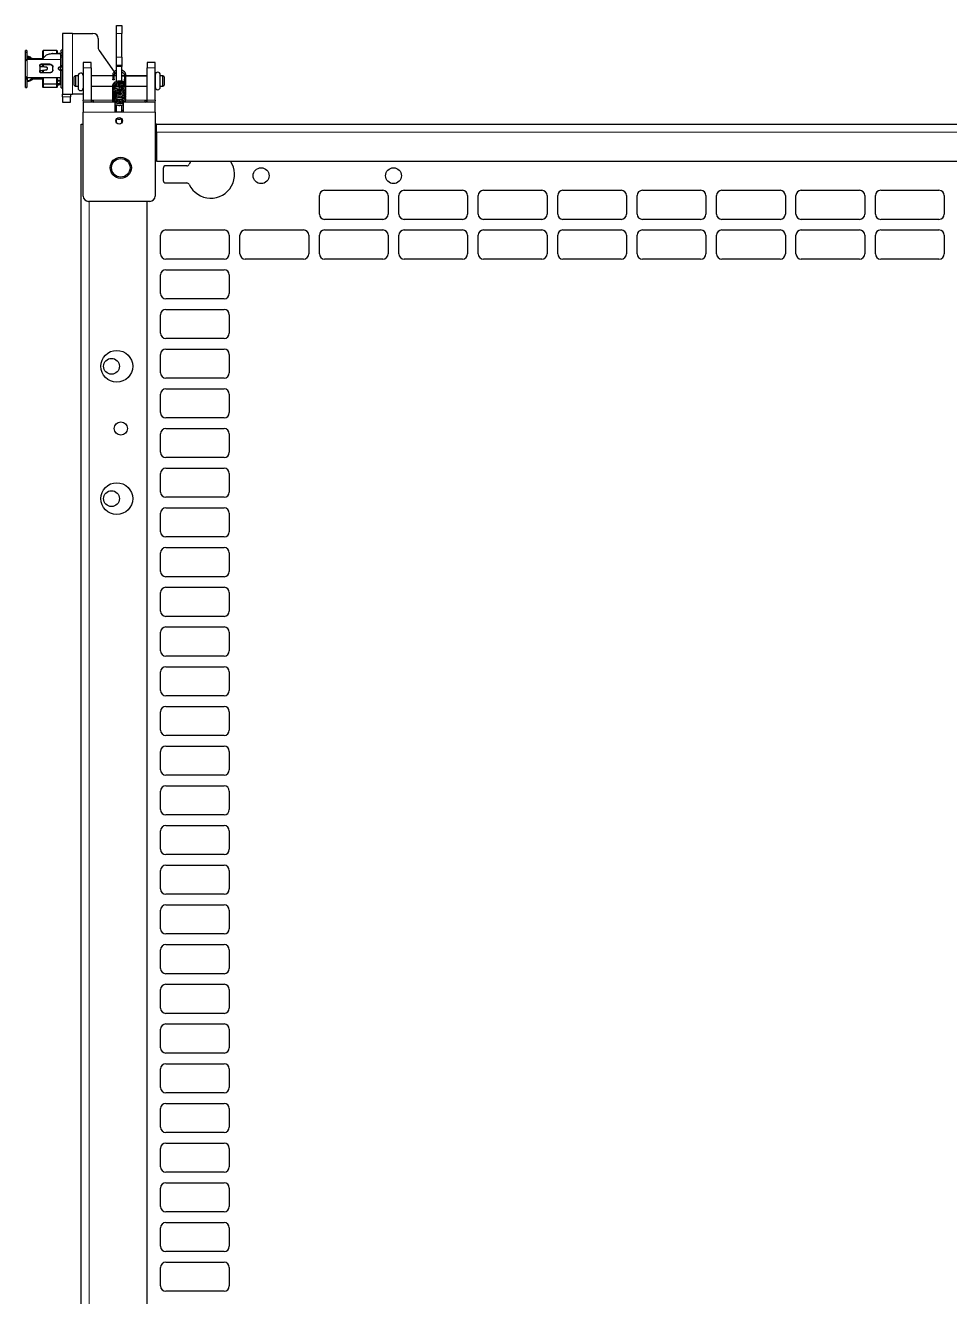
# Model space of a CAD drawing. Header units: millimetres. Extents: x -815 to 1037, y -273 to 1990.
# Drawn here: x 265.3 to 614.3, y 1403.8 to 1884.1 of the extents above; entities that cross this region are included whole.
import ezdxf

# ---------------------------------------------------------------- set-up
doc = ezdxf.new("R2010")
doc.units = ezdxf.units.MM

msp = doc.modelspace()

# ---------------------------------------------------------------- linework, layer by layer
at = {"color": 7, "linetype": 'Continuous', "lineweight": 25}
for p, q in [((299.73, 1884.13), (301.73, 1884.13)), ((299.73, 1881.13), (299.73, 1884.13)), ((301.73, 1884.13), (301.73, 1881.13)), ((283.13, 1881.13), (279.33, 1881.13)), ((279.33, 1881.13), (279.33, 1858.13)), ((283.13, 1881.13), (290.83, 1881.13)), ((292.83, 1879.13), (292.83, 1875.76)), ((299.73, 1872.13), (299.73, 1881.13)), ((301.73, 1872.13), (301.73, 1881.13)), ((265.83, 1874.63), (265.33, 1874.63)), ((265.33, 1873.87), (265.33, 1874.63)), ((265.83, 1873.87), (265.33, 1873.87)), ((265.33, 1870.79), (265.33, 1873.87)), ((265.83, 1874.63), (265.83, 1873.87)), ((265.83, 1873.87), (265.83, 1871.21)), ((272.04, 1874.63), (271.93, 1874.43)), ((271.93, 1874.42), (272.04, 1874.63)), ((271.93, 1871.58), (271.93, 1874.42)), ((272.04, 1874.63), (272.04, 1871.71)), ((277.13, 1874.63), (272.04, 1874.63)), ((275.73, 1873.57), (277.88, 1873.57)), ((277.33, 1874.51), (277.13, 1874.63)), ((277.13, 1873.57), (277.13, 1874.63)), ((277.13, 1874.63), (277.33, 1874.51)), ((277.33, 1874.51), (277.33, 1873.57)), ((279.33, 1874.73), (278.83, 1874.73)), ((278.83, 1873.95), (278.83, 1874.73)), ((278.83, 1872.9), (278.83, 1873.95)), ((278.83, 1873.95), (279.33, 1873.95)), ((293.19, 1874.61), (298.83, 1866.55)), ((265.34, 1870.79), (265.33, 1870.79)), ((265.33, 1870.71), (265.33, 1870.79)), ((265.33, 1864.85), (265.33, 1870.71)), ((266.53, 1872.36), (266.03, 1872.36)), ((266.53, 1872.09), (266.03, 1872.09)), ((266.03, 1872.09), (266.03, 1871.63)), ((266.03, 1871.63), (266.53, 1871.63)), ((271.63, 1871.23), (266.03, 1871.23)), ((266.53, 1871.63), (266.53, 1872.09)), ((268.03, 1871.23), (268.03, 1871.48)), ((271.85, 1871.48), (268.03, 1871.48)), ((270.73, 1868.67), (270.73, 1869.05)), ((270.73, 1868.67), (270.73, 1867.08)), ((274.53, 1869.52), (271.23, 1869.52)), ((271.23, 1869.32), (274.53, 1869.32)), ((272.78, 1872.57), (271.63, 1871.23)), ((271.93, 1868.55), (271.93, 1869.32)), ((272.04, 1869.32), (272.04, 1868.58)), ((278.38, 1868.51), (278.63, 1868.51)), ((278.38, 1868.42), (278.63, 1868.42)), ((278.53, 1868.42), (278.53, 1867.28)), ((278.63, 1873.07), (278.63, 1871.23)), ((278.83, 1871.47), (278.67, 1871.43)), ((278.83, 1872.9), (279.33, 1872.9)), ((278.83, 1868.92), (278.83, 1872.9)), ((279.33, 1868.92), (278.83, 1868.92)), ((278.83, 1868.54), (278.83, 1868.92)), ((290.13, 1870.13), (287.13, 1870.13)), ((287.13, 1870.13), (287.13, 1868.13)), ((290.13, 1868.13), (290.13, 1870.13)), ((299.73, 1869.13), (299.73, 1872.13)), ((299.73, 1869.13), (301.73, 1869.13)), ((299.73, 1868.63), (299.73, 1869.13)), ((299.73, 1862.94), (299.73, 1868.63)), ((301.73, 1872.13), (301.73, 1869.13)), ((301.73, 1869.13), (301.73, 1868.63)), ((301.73, 1863.03), (301.73, 1868.63)), ((311.33, 1870.13), (311.33, 1868.13)), ((314.33, 1870.13), (311.33, 1870.13)), ((314.33, 1868.13), (314.33, 1870.13)), ((265.33, 1863.78), (265.33, 1864.85)), ((265.83, 1863.78), (265.33, 1863.78)), ((265.33, 1860.71), (265.33, 1863.78)), ((265.83, 1864.4), (265.83, 1863.78)), ((265.83, 1863.78), (265.83, 1860.71)), ((268.03, 1864.38), (266.03, 1864.38)), ((268.03, 1863.77), (267.35, 1863.77)), ((271.63, 1864.02), (267.63, 1864.02)), ((278.63, 1864.38), (268.03, 1864.38)), ((271.85, 1863.77), (268.03, 1863.77)), ((270.73, 1866.69), (270.73, 1867.08)), ((271.23, 1866.35), (274.53, 1866.35)), ((274.53, 1866.21), (271.23, 1866.21)), ((271.63, 1864.38), (271.63, 1864.02)), ((271.93, 1863.67), (271.63, 1864.02)), ((271.64, 1864.38), (271.93, 1864.05)), ((271.93, 1866.35), (271.93, 1867.19)), ((271.93, 1862.03), (271.93, 1864.38)), ((272.04, 1867.2), (272.04, 1866.35)), ((272.04, 1864.38), (272.04, 1861.95)), ((273.01, 1867.34), (273.07, 1867.34)), ((273.66, 1867.88), (273.66, 1867.84)), ((275.73, 1867.4), (275.73, 1868.36)), ((277.13, 1861.95), (277.13, 1864.38)), ((277.33, 1864.38), (277.33, 1862)), ((277.83, 1867.79), (277.83, 1867.96)), ((278.38, 1867.28), (278.63, 1867.28)), ((278.38, 1867.24), (278.63, 1867.24)), ((278.53, 1864.39), (278.53, 1863.48)), ((278.83, 1863.79), (278.53, 1863.85)), ((278.83, 1863.53), (278.53, 1863.62)), ((278.63, 1863.83), (278.63, 1864.38)), ((278.83, 1867.23), (278.83, 1867.07)), ((278.83, 1860.53), (278.83, 1867.07)), ((279.33, 1867.07), (278.83, 1867.07)), ((284.18, 1865.03), (283.68, 1864.74)), ((283.68, 1861.51), (283.68, 1864.74)), ((285.23, 1865.03), (284.18, 1865.03)), ((284.18, 1865.03), (284.18, 1861.23)), ((285.23, 1865.15), (285.23, 1860.45)), ((287.13, 1868.13), (287.13, 1855.93)), ((290.13, 1868.13), (290.13, 1855.93)), ((298.3, 1865.03), (290.13, 1865.03)), ((298.3, 1865.36), (298.28, 1863.76)), ((298.88, 1863.75), (298.9, 1865.36)), ((299.73, 1865.03), (298.9, 1865.03)), ((301.73, 1865.13), (302.7, 1865.13)), ((302.69, 1865.03), (301.73, 1865.03)), ((302.7, 1865.23), (302.66, 1862.58)), ((303.25, 1861.97), (303.3, 1865.22)), ((311.33, 1865.03), (303.29, 1865.03)), ((303.3, 1865.13), (311.33, 1865.13)), ((311.33, 1855.93), (311.33, 1868.13)), ((314.33, 1855.93), (314.33, 1868.13)), ((314.33, 1865.5), (314.33, 1860.8)), ((314.33, 1865.03), (314.33, 1865.03)), ((316.23, 1860.8), (316.23, 1865.5)), ((317.18, 1865.03), (316.23, 1865.03)), ((317.68, 1864.74), (317.18, 1865.03)), ((317.18, 1861.23), (317.18, 1865.03)), ((317.68, 1864.74), (317.68, 1861.51)), ((265.83, 1860.71), (265.33, 1860.71)), ((265.33, 1860.63), (265.33, 1860.71)), ((265.33, 1860.63), (265.83, 1860.63)), ((265.83, 1860.71), (265.83, 1860.63)), ((266.53, 1863.16), (266.03, 1863.16)), ((266.53, 1862.89), (266.03, 1862.89)), ((272.04, 1861.95), (271.93, 1862.03)), ((271.93, 1860.83), (271.93, 1862.03)), ((271.93, 1860.83), (272.04, 1860.63)), ((272.04, 1860.63), (271.93, 1860.83)), ((271.93, 1860.83), (271.93, 1860.83)), ((277.13, 1861.95), (272.04, 1861.95)), ((272.04, 1861.95), (272.04, 1860.63)), ((277.13, 1860.63), (272.04, 1860.63)), ((277.33, 1862), (277.13, 1861.95)), ((277.13, 1860.63), (277.13, 1861.95)), ((277.13, 1860.63), (277.33, 1860.74)), ((277.33, 1860.74), (277.13, 1860.63)), ((277.33, 1863.48), (278.53, 1863.48)), ((277.88, 1862.05), (277.33, 1862.05)), ((277.33, 1862), (277.33, 1860.74)), ((277.33, 1861.68), (277.88, 1861.68)), ((278.63, 1862.55), (278.63, 1863)), ((278.63, 1862.55), (278.63, 1862.18)), ((278.83, 1860.53), (279.33, 1860.53)), ((283.68, 1861.51), (284.18, 1861.23)), ((284.18, 1861.23), (285.23, 1861.23)), ((290.13, 1861.23), (298.28, 1861.23)), ((299.01, 1858.91), (298.9, 1859.04)), ((302.76, 1859.78), (303, 1859.55)), ((303.19, 1861.23), (311.33, 1861.23)), ((303.27, 1861.54), (303.21, 1861.95)), ((303.26, 1861.48), (303.27, 1861.54)), ((314.33, 1861.23), (314.33, 1861.23)), ((316.23, 1861.23), (317.18, 1861.23)), ((317.18, 1861.23), (317.68, 1861.51)), ((279.33, 1858.13), (283.13, 1858.13)), ((279.33, 1857.13), (279.33, 1858.13)), ((279.33, 1857.13), (279.33, 1855.13)), ((279.33, 1855.13), (282.33, 1855.13)), ((282.33, 1858.13), (282.33, 1857.13)), ((282.33, 1855.13), (282.33, 1857.13)), ((287.13, 1858.13), (283.13, 1858.13)), ((287.13, 1855.13), (287.13, 1851.33)), ((299.23, 1855.13), (287.13, 1855.13)), ((290.13, 1855.93), (290.93, 1855.93)), ((290.93, 1855.93), (290.93, 1855.13)), ((298.18, 1855.17), (298.17, 1855.13)), ((298.28, 1855.63), (298.18, 1855.23)), ((298.18, 1855.23), (298.18, 1855.17)), ((298.78, 1855.19), (298.83, 1855.38)), ((298.78, 1855.13), (298.78, 1855.19)), ((298.97, 1855.2), (298.81, 1855.49)), ((299.23, 1851.33), (299.23, 1855.13)), ((299.4, 1858.54), (299.29, 1858.62)), ((299.73, 1851.33), (299.73, 1854.08)), ((301.73, 1851.33), (301.73, 1854.02)), ((314.33, 1855.13), (302.23, 1855.13)), ((302.23, 1855.13), (302.23, 1851.33)), ((310.53, 1855.13), (310.53, 1855.93)), ((310.53, 1855.93), (311.33, 1855.93)), ((314.33, 1851.33), (314.33, 1855.13)), ((287.13, 1819.63), (287.13, 1851.33)), ((299.23, 1852.13), (299.73, 1852.13)), ((302.23, 1851.33), (299.23, 1851.33)), ((301.73, 1852.13), (302.23, 1852.13)), ((314.33, 1851.33), (314.33, 1819.63)), ((286.33, 1846.83), (287.13, 1846.83)), ((286.33, -36.17), (286.33, 1846.83)), ((299.73, 1847.33), (299.73, 1848.83)), ((301.73, 1847.33), (301.73, 1848.83)), ((314.83, 1846.83), (314.33, 1846.83)), ((314.83, 1846.84), (943.83, 1846.84)), ((314.83, 1843.74), (314.83, 1846.84)), ((314.83, 1843.74), (314.83, 1832.84)), ((314.83, 1832.84), (943.83, 1832.84)), ((317.33, 1830.09), (317.33, 1825.59)), ((326.28, 1831.09), (318.33, 1831.09)), ((327.84, 1832.84), (327.18, 1831.66)), ((318.33, 1824.59), (326.28, 1824.59)), ((378.33, 1821.83), (400.33, 1821.83)), ((408.33, 1821.83), (430.33, 1821.83)), ((438.33, 1821.83), (460.33, 1821.83)), ((468.33, 1821.83), (490.33, 1821.83)), ((498.33, 1821.83), (520.33, 1821.83)), ((528.33, 1821.83), (550.33, 1821.83)), ((558.33, 1821.83), (580.33, 1821.83)), ((588.33, 1821.83), (610.33, 1821.83)), ((312.33, 1817.63), (289.13, 1817.63)), ((311.33, -36.17), (311.33, 1817.63)), ((376.33, 1812.83), (376.33, 1819.83)), ((402.33, 1819.83), (402.33, 1812.83)), ((406.33, 1812.83), (406.33, 1819.83)), ((432.33, 1819.83), (432.33, 1812.83)), ((436.33, 1812.83), (436.33, 1819.83)), ((462.33, 1819.83), (462.33, 1812.83)), ((466.33, 1812.83), (466.33, 1819.83)), ((492.33, 1819.83), (492.33, 1812.83)), ((496.33, 1812.83), (496.33, 1819.83)), ((522.33, 1819.83), (522.33, 1812.83)), ((526.33, 1812.83), (526.33, 1819.83)), ((552.33, 1819.83), (552.33, 1812.83)), ((556.33, 1812.83), (556.33, 1819.83)), ((582.33, 1819.83), (582.33, 1812.83)), ((586.33, 1812.83), (586.33, 1819.83)), ((612.33, 1819.83), (612.33, 1812.83)), ((400.33, 1810.83), (378.33, 1810.83)), ((430.33, 1810.83), (408.33, 1810.83)), ((460.33, 1810.83), (438.33, 1810.83)), ((490.33, 1810.83), (468.33, 1810.83)), ((520.33, 1810.83), (498.33, 1810.83)), ((550.33, 1810.83), (528.33, 1810.83)), ((580.33, 1810.83), (558.33, 1810.83)), ((610.33, 1810.83), (588.33, 1810.83)), ((318.33, 1806.83), (340.33, 1806.83)), ((348.33, 1806.83), (370.33, 1806.83)), ((378.33, 1806.83), (400.33, 1806.83)), ((408.33, 1806.83), (430.33, 1806.83)), ((438.33, 1806.83), (460.33, 1806.83)), ((468.33, 1806.83), (490.33, 1806.83)), ((498.33, 1806.83), (520.33, 1806.83)), ((528.33, 1806.83), (550.33, 1806.83)), ((558.33, 1806.83), (580.33, 1806.83)), ((588.33, 1806.83), (610.33, 1806.83)), ((316.33, 1797.83), (316.33, 1804.83)), ((342.33, 1804.83), (342.33, 1797.83)), ((346.33, 1797.83), (346.33, 1804.83)), ((372.33, 1804.83), (372.33, 1797.83)), ((376.33, 1797.83), (376.33, 1804.83)), ((402.33, 1804.83), (402.33, 1797.83)), ((406.33, 1797.83), (406.33, 1804.83)), ((432.33, 1804.83), (432.33, 1797.83)), ((436.33, 1797.83), (436.33, 1804.83)), ((462.33, 1804.83), (462.33, 1797.83)), ((466.33, 1797.83), (466.33, 1804.83)), ((492.33, 1804.83), (492.33, 1797.83)), ((496.33, 1797.83), (496.33, 1804.83)), ((522.33, 1804.83), (522.33, 1797.83)), ((526.33, 1797.83), (526.33, 1804.83)), ((552.33, 1804.83), (552.33, 1797.83)), ((556.33, 1797.83), (556.33, 1804.83)), ((582.33, 1804.83), (582.33, 1797.83)), ((586.33, 1797.83), (586.33, 1804.83)), ((612.33, 1804.83), (612.33, 1797.83)), ((340.33, 1795.83), (318.33, 1795.83)), ((318.33, 1791.83), (340.33, 1791.83)), ((370.33, 1795.83), (348.33, 1795.83)), ((400.33, 1795.83), (378.33, 1795.83)), ((430.33, 1795.83), (408.33, 1795.83)), ((460.33, 1795.83), (438.33, 1795.83)), ((490.33, 1795.83), (468.33, 1795.83)), ((520.33, 1795.83), (498.33, 1795.83)), ((550.33, 1795.83), (528.33, 1795.83)), ((580.33, 1795.83), (558.33, 1795.83)), ((610.33, 1795.83), (588.33, 1795.83)), ((316.33, 1782.83), (316.33, 1789.83)), ((342.33, 1789.83), (342.33, 1782.83)), ((340.33, 1780.83), (318.33, 1780.83)), ((316.33, 1767.83), (316.33, 1774.83)), ((318.33, 1776.83), (340.33, 1776.83)), ((342.33, 1774.83), (342.33, 1767.83)), ((340.33, 1765.83), (318.33, 1765.83)), ((316.33, 1752.83), (316.33, 1759.83)), ((318.33, 1761.83), (340.33, 1761.83)), ((342.33, 1759.83), (342.33, 1752.83)), ((340.33, 1750.83), (318.33, 1750.83)), ((316.33, 1737.83), (316.33, 1744.83)), ((318.33, 1746.83), (340.33, 1746.83)), ((342.33, 1744.83), (342.33, 1737.83)), ((340.33, 1735.83), (318.33, 1735.83)), ((316.33, 1722.83), (316.33, 1729.83)), ((318.33, 1731.83), (340.33, 1731.83)), ((342.33, 1729.83), (342.33, 1722.83)), ((340.33, 1720.83), (318.33, 1720.83)), ((316.33, 1707.83), (316.33, 1714.83)), ((318.33, 1716.83), (340.33, 1716.83)), ((342.33, 1714.83), (342.33, 1707.83)), ((340.33, 1705.83), (318.33, 1705.83)), ((318.33, 1701.83), (340.33, 1701.83)), ((316.33, 1692.83), (316.33, 1699.83)), ((342.33, 1699.83), (342.33, 1692.83)), ((340.33, 1690.83), (318.33, 1690.83)), ((318.33, 1686.83), (340.33, 1686.83)), ((316.33, 1677.83), (316.33, 1684.83)), ((342.33, 1684.83), (342.33, 1677.83)), ((340.33, 1675.83), (318.33, 1675.83)), ((318.33, 1671.83), (340.33, 1671.83)), ((316.33, 1662.83), (316.33, 1669.83)), ((342.33, 1669.83), (342.33, 1662.83)), ((340.33, 1660.83), (318.33, 1660.83)), ((316.33, 1647.83), (316.33, 1654.83)), ((318.33, 1656.83), (340.33, 1656.83)), ((342.33, 1654.83), (342.33, 1647.83)), ((340.33, 1645.83), (318.33, 1645.83)), ((316.33, 1632.83), (316.33, 1639.83)), ((318.33, 1641.83), (340.33, 1641.83)), ((342.33, 1639.83), (342.33, 1632.83)), ((340.33, 1630.83), (318.33, 1630.83)), ((316.33, 1617.83), (316.33, 1624.83)), ((318.33, 1626.83), (340.33, 1626.83)), ((342.33, 1624.83), (342.33, 1617.83)), ((340.33, 1615.83), (318.33, 1615.83)), ((316.33, 1602.83), (316.33, 1609.83)), ((318.33, 1611.83), (340.33, 1611.83)), ((342.33, 1609.83), (342.33, 1602.83)), ((340.33, 1600.83), (318.33, 1600.83)), ((316.33, 1587.83), (316.33, 1594.83)), ((318.33, 1596.83), (340.33, 1596.83)), ((342.33, 1594.83), (342.33, 1587.83)), ((340.33, 1585.83), (318.33, 1585.83)), ((318.33, 1581.83), (340.33, 1581.83)), ((316.33, 1572.83), (316.33, 1579.83)), ((342.33, 1579.83), (342.33, 1572.83)), ((340.33, 1570.83), (318.33, 1570.83)), ((318.33, 1566.83), (340.33, 1566.83)), ((316.33, 1557.83), (316.33, 1564.83)), ((342.33, 1564.83), (342.33, 1557.83)), ((340.33, 1555.83), (318.33, 1555.83)), ((318.33, 1551.83), (340.33, 1551.83)), ((316.33, 1542.83), (316.33, 1549.83)), ((342.33, 1549.83), (342.33, 1542.83)), ((340.33, 1540.83), (318.33, 1540.83)), ((316.33, 1527.83), (316.33, 1534.83)), ((318.33, 1536.83), (340.33, 1536.83)), ((342.33, 1534.83), (342.33, 1527.83)), ((340.33, 1525.83), (318.33, 1525.83)), ((316.33, 1512.83), (316.33, 1519.83)), ((318.33, 1521.83), (340.33, 1521.83)), ((342.33, 1519.83), (342.33, 1512.83)), ((340.33, 1510.83), (318.33, 1510.83)), ((316.33, 1497.83), (316.33, 1504.83)), ((318.33, 1506.83), (340.33, 1506.83)), ((342.33, 1504.83), (342.33, 1497.83)), ((340.33, 1495.83), (318.33, 1495.83)), ((316.33, 1482.83), (316.33, 1489.83)), ((318.33, 1491.83), (340.33, 1491.83)), ((342.33, 1489.83), (342.33, 1482.83)), ((340.33, 1480.83), (318.33, 1480.83)), ((316.33, 1467.83), (316.33, 1474.83)), ((318.33, 1476.83), (340.33, 1476.83)), ((342.33, 1474.83), (342.33, 1467.83)), ((340.33, 1465.83), (318.33, 1465.83)), ((318.33, 1461.83), (340.33, 1461.83)), ((316.33, 1452.83), (316.33, 1459.83)), ((342.33, 1459.83), (342.33, 1452.83)), ((340.33, 1450.83), (318.33, 1450.83)), ((318.33, 1446.83), (340.33, 1446.83)), ((316.33, 1437.83), (316.33, 1444.83)), ((342.33, 1444.83), (342.33, 1437.83)), ((340.33, 1435.83), (318.33, 1435.83)), ((318.33, 1431.83), (340.33, 1431.83)), ((316.33, 1422.83), (316.33, 1429.83)), ((342.33, 1429.83), (342.33, 1422.83)), ((340.33, 1420.83), (318.33, 1420.83)), ((316.33, 1407.83), (316.33, 1414.83)), ((318.33, 1416.83), (340.33, 1416.83)), ((342.33, 1414.83), (342.33, 1407.83)), ((340.33, 1405.83), (318.33, 1405.83))]:
    msp.add_line(p, q, dxfattribs=at)
at = {"color": 8, "linetype": 'Continuous', "lineweight": 18}
for p, q in [((283.13, 1881.13), (283.13, 1858.13)), ((301.73, 1881.13), (299.73, 1881.13)), ((266.03, 1871.23), (266.03, 1864.38)), ((271.23, 1869.52), (271.23, 1869.32)), ((278.63, 1871.23), (271.63, 1871.23)), ((274.53, 1869.32), (274.53, 1869.52)), ((278.38, 1868.51), (278.38, 1868.42)), ((278.63, 1868.51), (278.63, 1871.23)), ((299.73, 1872.13), (301.73, 1872.13)), ((301.73, 1868.63), (299.73, 1868.63)), ((266.03, 1864.02), (266.03, 1863.77)), ((271.23, 1866.35), (271.23, 1866.21)), ((274.53, 1866.21), (274.53, 1866.35)), ((278.38, 1867.28), (278.38, 1867.24)), ((278.63, 1864.38), (278.63, 1867.24)), ((287.13, 1868.13), (290.13, 1868.13)), ((311.33, 1868.13), (314.33, 1868.13)), ((277.88, 1861.68), (277.88, 1862.05)), ((302.79, 1861.31), (302.84, 1861.29)), ((282.33, 1857.13), (279.33, 1857.13)), ((290.13, 1855.93), (287.13, 1855.93)), ((290.93, 1855.93), (298.23, 1855.93)), ((298.76, 1855.13), (298.78, 1855.19)), ((303.19, 1855.93), (310.53, 1855.93)), ((311.33, 1855.93), (314.33, 1855.93)), ((287.13, 1851.33), (299.23, 1851.33)), ((302.23, 1851.33), (314.33, 1851.33)), ((314.83, 1843.74), (943.83, 1843.74)), ((289.43, -36.17), (289.43, 1817.63))]:
    msp.add_line(p, q, dxfattribs=at)
at = {"color": 7, "linetype": 'Continuous', "lineweight": 25, "flags": 128}
for points in [[(266.03, 1871.48), (265.89, 1871.47), (265.83, 1871.46)], [(266.03, 1864.02), (265.89, 1864.03), (265.83, 1864.04)], [(266.03, 1863.77), (265.89, 1863.78), (265.83, 1863.79)], [(298.59, 1863.93), (298.7, 1863.91), (298.8, 1863.87), (298.86, 1863.81), (298.88, 1863.74), (298.85, 1863.68), (298.78, 1863.62), (298.68, 1863.58), (298.57, 1863.57), (298.45, 1863.59), (298.36, 1863.63), (298.3, 1863.69), (298.28, 1863.76), (298.31, 1863.83), (298.37, 1863.88), (298.47, 1863.92), (298.59, 1863.93)], [(303.14, 1857.25), (303.21, 1857.49), (303.15, 1857.79), (302.98, 1858.09), (302.52, 1858.51), (302.06, 1858.74), (301.43, 1858.9), (300.49, 1858.92), (299.91, 1858.79), (299.27, 1858.48), (298.98, 1858.23), (298.78, 1857.92), (298.71, 1857.59), (298.75, 1857.36), (298.75, 1857.36)], [(300.8, 1859.41), (300.8, 1859.46), (300.8, 1859.52)], [(302.84, 1861.62), (302.93, 1861.62), (303.04, 1861.65), (303.13, 1861.71), (303.2, 1861.8), (303.22, 1861.89), (303.2, 1861.98), (303.14, 1862.05), (303.04, 1862.09), (302.93, 1862.1), (302.93, 1862.1)], [(287.21, 1855.13), (287.2, 1855.18), (287.13, 1855.93)], [(303.12, 1855.68), (303.19, 1855.93), (303.12, 1856.23), (302.96, 1856.53), (302.48, 1856.95), (302.03, 1857.17), (301.39, 1857.33), (300.46, 1857.35), (299.87, 1857.22), (299.24, 1856.91), (298.95, 1856.66), (298.75, 1856.34), (298.69, 1856.02), (298.73, 1855.8), (298.73, 1855.8)], [(303.13, 1856.21), (303.2, 1856.45), (303.13, 1856.75), (302.97, 1857.05), (302.49, 1857.47), (302.04, 1857.69), (301.4, 1857.86), (300.47, 1857.88), (299.88, 1857.74), (299.25, 1857.43), (298.96, 1857.18), (298.76, 1856.87), (298.7, 1856.54), (298.74, 1856.32), (298.74, 1856.32)], [(314.33, 1855.93), (314.25, 1855.18), (314.24, 1855.13)]]:
    msp.add_lwpolyline(points, dxfattribs=at)
at = {"color": 8, "linetype": 'Continuous', "lineweight": 18, "flags": 128}
for points in [[(298.3, 1865.36), (298.3, 1865.37), (298.33, 1865.44), (298.4, 1865.49), (298.5, 1865.53), (298.61, 1865.54)], [(298.61, 1865.54), (298.73, 1865.52), (298.82, 1865.48), (298.88, 1865.42), (298.9, 1865.36)], [(303.01, 1865.4), (302.89, 1865.39), (302.79, 1865.36), (302.72, 1865.3), (302.7, 1865.23), (302.7, 1865.23)], [(303.3, 1865.22), (303.28, 1865.29), (303.22, 1865.35), (303.12, 1865.39), (303.01, 1865.4)], [(277.81, 1863.48), (277.81, 1863.43), (277.8, 1863.28), (277.79, 1863.14), (277.79, 1863.04), (277.79, 1863.04), (277.79, 1863.04)], [(302.67, 1861.58), (302.67, 1861.57), (302.67, 1861.52)], [(302.96, 1861.79), (302.84, 1861.78), (302.79, 1861.76)], [(298.18, 1855.23), (298.18, 1855.22), (298.2, 1855.13)], [(298.18, 1855.17), (298.18, 1855.16), (298.18, 1855.13)]]:
    msp.add_lwpolyline(points, dxfattribs=at)
at = {"color": 7, "linetype": 'Continuous', "lineweight": 25}
for centre, radius in [((300.73, 1848.08), 1.25), ((301.33, 1830.33), 4), ((301.33, 1830.33), 3.5), ((354.33, 1827.34), 3), ((404.33, 1827.34), 3), ((299.83, 1755.33), 6), ((297.83, 1755.33), 3), ((301.33, 1731.83), 2.5), ((299.83, 1705.33), 6), ((297.83, 1705.33), 3)]:
    msp.add_circle(centre, radius, dxfattribs=at)
for centre, radius, start, end in [((290.83, 1879.13), 2, 0, 90), ((275.73, 1872.47), 1.1, 89.9618, 100.1433), ((277.98, 1872.92), 0.665, 13.4486, 98.9562), ((294.83, 1875.76), 2, 180, 214.992), ((265.95, 1870.6), 0.63, 82.8557, 170.3631), ((278.65, 1871.41), 0.18, 262.8557, 350.3631), ((278.68, 1868.81), 0.306, 260.9096, 299.7098), ((278.8, 1869.47), 1.07, 260.9096, 299.7098), ((265.93, 1864.99), 0.62, 193.4486, 278.9562), ((278.8, 1865.02), 2.27, 76.5937, 94.3958), ((278.68, 1866.6), 0.648, 76.5937, 94.3958), ((278.66, 1864.2), 0.177, 13.4486, 98.9562), ((278.65, 1863.84), 0.18, 9.6369, 97.1443), ((286.18, 1865.15), 0.95, 3.5614, 180), ((300.87, 1867.13), 2, 214.992, 235.204), ((315.28, 1865.5), 0.95, 0, 180), ((277.98, 1862.71), 0.665, 261.0438, 346.5514), ((277.98, 1862.34), 0.665, 261.0438, 346.5514), ((286.18, 1860.45), 0.95, 180, 356.4386), ((315.28, 1860.8), 0.95, 180, 0), ((290.93, 1855.93), 0.8, 180, 270), ((310.53, 1855.93), 0.8, 270, 0), ((318.33, 1830.09), 1, 90, 180), ((326.28, 1832.09), 1, 270, 334.8493), ((335.33, 1827.84), 9, 205.1507, 33.749), ((318.33, 1825.59), 1, 180, 270), ((326.28, 1823.59), 1, 25.1507, 90), ((378.33, 1819.83), 2, 90, 180), ((400.33, 1819.83), 2, 0, 90), ((408.33, 1819.83), 2, 90, 180), ((430.33, 1819.83), 2, 0, 90), ((438.33, 1819.83), 2, 90, 180), ((460.33, 1819.83), 2, 0, 90), ((468.33, 1819.83), 2, 90, 180), ((490.33, 1819.83), 2, 0, 90), ((498.33, 1819.83), 2, 90, 180), ((520.33, 1819.83), 2, 0, 90), ((528.33, 1819.83), 2, 90, 180), ((550.33, 1819.83), 2, 0, 90), ((558.33, 1819.83), 2, 90, 180), ((580.33, 1819.83), 2, 0, 90), ((588.33, 1819.83), 2, 90, 180), ((610.33, 1819.83), 2, 0, 90), ((289.13, 1819.63), 2, 180, 270), ((312.33, 1819.63), 2, 270, 0), ((378.33, 1812.83), 2, 180, 270), ((400.33, 1812.83), 2, 270, 0), ((408.33, 1812.83), 2, 180, 270), ((430.33, 1812.83), 2, 270, 0), ((438.33, 1812.83), 2, 180, 270), ((460.33, 1812.83), 2, 270, 0), ((468.33, 1812.83), 2, 180, 270), ((490.33, 1812.83), 2, 270, 360), ((498.33, 1812.83), 2, 180, 270), ((520.33, 1812.83), 2, 270, 360), ((528.33, 1812.83), 2, 180, 270), ((550.33, 1812.83), 2, 270, 360), ((558.33, 1812.83), 2, 180, 270), ((580.33, 1812.83), 2, 270, 360), ((588.33, 1812.83), 2, 180, 270), ((610.33, 1812.83), 2, 270, 0), ((318.33, 1804.83), 2, 90, 180), ((340.33, 1804.83), 2, 0, 90), ((348.33, 1804.83), 2, 90, 180), ((370.33, 1804.83), 2, 0, 90), ((378.33, 1804.83), 2, 90, 180), ((400.33, 1804.83), 2, 0, 90), ((408.33, 1804.83), 2, 90, 180), ((430.33, 1804.83), 2, 0, 90), ((438.33, 1804.83), 2, 90, 180), ((460.33, 1804.83), 2, 0, 90), ((468.33, 1804.83), 2, 90, 180), ((490.33, 1804.83), 2, 0, 90), ((498.33, 1804.83), 2, 90, 180), ((520.33, 1804.83), 2, 0, 90), ((528.33, 1804.83), 2, 90, 180), ((550.33, 1804.83), 2, 0, 90), ((558.33, 1804.83), 2, 90, 180), ((580.33, 1804.83), 2, 0, 90), ((588.33, 1804.83), 2, 90, 180), ((610.33, 1804.83), 2, 0, 90), ((318.33, 1797.83), 2, 180, 270), ((340.33, 1797.83), 2, 270, 0), ((348.33, 1797.83), 2, 180, 270), ((370.33, 1797.83), 2, 270, 360), ((378.33, 1797.83), 2, 180, 270), ((400.33, 1797.83), 2, 270, 360), ((408.33, 1797.83), 2, 180, 270), ((430.33, 1797.83), 2, 270, 0), ((438.33, 1797.83), 2, 180, 270), ((460.33, 1797.83), 2, 270, 0), ((468.33, 1797.83), 2, 180, 270), ((490.33, 1797.83), 2, 270, 0), ((498.33, 1797.83), 2, 180, 270), ((520.33, 1797.83), 2, 270, 0), ((528.33, 1797.83), 2, 180, 270), ((550.33, 1797.83), 2, 270, 360), ((558.33, 1797.83), 2, 180, 270), ((580.33, 1797.83), 2, 270, 360), ((588.33, 1797.83), 2, 180, 270), ((610.33, 1797.83), 2, 270, 360), ((318.33, 1789.83), 2, 90, 180), ((340.33, 1789.83), 2, 0, 90), ((318.33, 1782.83), 2, 180, 270), ((340.33, 1782.83), 2, 270, 0), ((318.33, 1774.83), 2, 90, 180), ((340.33, 1774.83), 2, 0, 90), ((318.33, 1767.83), 2, 180, 270), ((340.33, 1767.83), 2, 270, 0), ((318.33, 1759.83), 2, 90, 180), ((340.33, 1759.83), 2, 0, 90), ((318.33, 1752.83), 2, 180, 270), ((340.33, 1752.83), 2, 270, 0), ((318.33, 1744.83), 2, 90, 180), ((340.33, 1744.83), 2, 0, 90), ((318.33, 1737.83), 2, 180, 270), ((340.33, 1737.83), 2, 270, 0), ((318.33, 1729.83), 2, 90, 180), ((340.33, 1729.83), 2, 0, 90), ((318.33, 1722.83), 2, 180, 270), ((340.33, 1722.83), 2, 270, 0), ((318.33, 1714.83), 2, 90, 180), ((340.33, 1714.83), 2, 0, 90), ((318.33, 1707.83), 2, 180, 270), ((340.33, 1707.83), 2, 270, 0), ((318.33, 1699.83), 2, 90, 180), ((340.33, 1699.83), 2, 0, 90), ((318.33, 1692.83), 2, 180, 270), ((340.33, 1692.83), 2, 270, 0), ((318.33, 1684.83), 2, 90, 180), ((340.33, 1684.83), 2, 0, 90), ((318.33, 1677.83), 2, 180, 270), ((340.33, 1677.83), 2, 270, 0), ((318.33, 1669.83), 2, 90, 180), ((340.33, 1669.83), 2, 0, 90), ((318.33, 1662.83), 2, 180, 270), ((340.33, 1662.83), 2, 270, 0), ((318.33, 1654.83), 2, 90, 180), ((340.33, 1654.83), 2, 0, 90), ((318.33, 1647.83), 2, 180, 270), ((340.33, 1647.83), 2, 270, 0), ((318.33, 1639.83), 2, 90, 180), ((340.33, 1639.83), 2, 0, 90), ((318.33, 1632.83), 2, 180, 270), ((340.33, 1632.83), 2, 270, 0), ((318.33, 1624.83), 2, 90, 180), ((340.33, 1624.83), 2, 0, 90), ((318.33, 1617.83), 2, 180, 270), ((340.33, 1617.83), 2, 270, 0), ((318.33, 1609.83), 2, 90, 180), ((340.33, 1609.83), 2, 0, 90), ((318.33, 1602.83), 2, 180, 270), ((340.33, 1602.83), 2, 270, 0), ((318.33, 1594.83), 2, 90, 180), ((340.33, 1594.83), 2, 0, 90), ((318.33, 1587.83), 2, 180, 270), ((340.33, 1587.83), 2, 270, 0), ((318.33, 1579.83), 2, 90, 180), ((340.33, 1579.83), 2, 0, 90), ((318.33, 1572.83), 2, 180, 270), ((340.33, 1572.83), 2, 270, 0), ((318.33, 1564.83), 2, 90, 180), ((340.33, 1564.83), 2, 0, 90), ((318.33, 1557.83), 2, 180, 270), ((340.33, 1557.83), 2, 270, 0), ((318.33, 1549.83), 2, 90, 180), ((340.33, 1549.83), 2, 0, 90), ((318.33, 1542.83), 2, 180, 270), ((340.33, 1542.83), 2, 270, 0), ((318.33, 1534.83), 2, 90, 180), ((340.33, 1534.83), 2, 0, 90), ((318.33, 1527.83), 2, 180, 270), ((340.33, 1527.83), 2, 270, 0), ((318.33, 1519.83), 2, 90, 180), ((340.33, 1519.83), 2, 0, 90), ((318.33, 1512.83), 2, 180, 270), ((340.33, 1512.83), 2, 270, 0), ((318.33, 1504.83), 2, 90, 180), ((340.33, 1504.83), 2, 0, 90), ((318.33, 1497.83), 2, 180, 270), ((340.33, 1497.83), 2, 270, 0), ((318.33, 1489.83), 2, 90, 180), ((340.33, 1489.83), 2, 0, 90), ((318.33, 1482.83), 2, 180, 270), ((340.33, 1482.83), 2, 270, 0), ((318.33, 1474.83), 2, 90, 180), ((340.33, 1474.83), 2, 0, 90), ((318.33, 1467.83), 2, 180, 270), ((340.33, 1467.83), 2, 270, 0), ((318.33, 1459.83), 2, 90, 180), ((340.33, 1459.83), 2, 0, 90), ((318.33, 1452.83), 2, 180, 270), ((340.33, 1452.83), 2, 270, 0), ((318.33, 1444.83), 2, 90, 180), ((340.33, 1444.83), 2, 0, 90), ((318.33, 1437.83), 2, 180, 270), ((340.33, 1437.83), 2, 270, 0), ((318.33, 1429.83), 2, 90, 180), ((340.33, 1429.83), 2, 0, 90), ((318.33, 1422.83), 2, 180, 270), ((340.33, 1422.83), 2, 270, 0), ((318.33, 1414.83), 2, 90, 180), ((340.33, 1414.83), 2, 0, 90), ((318.33, 1407.83), 2, 180, 270), ((340.33, 1407.83), 2, 270, 0)]:
    msp.add_arc(centre, radius, start, end, dxfattribs=at)
at = {"color": 8, "linetype": 'Continuous', "lineweight": 18}
for centre, radius, start, end in [((294.12, 1859.9), 6.7, 355.8494, 0.6968), ((303.03, 1861.57), 0.235, 292.4775, 353.5864), ((303.03, 1861.51), 0.233, 295.0586, 353.6892)]:
    msp.add_arc(centre, radius, start, end, dxfattribs=at)
at = {"color": 7, "linetype": 'Continuous', "lineweight": 25}
for points, knots in [([(272.78, 1872.57), (272.95, 1872.71), (273.3, 1873.01), (274.28, 1873.33), (275.05, 1873.47), (275.53, 1873.55)], [0, 0, 0, 0, 0.254027, 0.526591, 1, 1, 1, 1]), ([(266.03, 1871.23), (266.03, 1871.23), (266.03, 1871.41), (266.03, 1871.52), (266.03, 1871.63)], [0, 0, 0, 0, 0.000208, 1, 1, 1, 1]), ([(268.03, 1871.48), (267.75, 1871.7), (267.25, 1872.08), (266.75, 1872.28), (266.53, 1872.36)], [0, 0, 0, 0, 0.559911, 1, 1, 1, 1]), ([(267.63, 1871.23), (267.49, 1871.37), (267.12, 1871.72), (266.75, 1871.95), (266.53, 1872.09)], [0, 0, 0, 0, 0.403562, 1, 1, 1, 1]), ([(267.19, 1871.23), (267.19, 1871.23), (266.97, 1871.41), (266.75, 1871.52), (266.53, 1871.63)], [0, 0, 0, 0, 0.000208, 1, 1, 1, 1]), ([(270.73, 1869.05), (270.73, 1869.1), (270.74, 1869.21), (270.83, 1869.35), (270.96, 1869.46), (271.1, 1869.51), (271.19, 1869.52), (271.23, 1869.52)], [0, 0, 0, 0, 0.214373, 0.428779, 0.642592, 0.856666, 1, 1, 1, 1]), ([(271.23, 1869.32), (271.17, 1869.32), (271.06, 1869.31), (270.91, 1869.23), (270.8, 1869.11), (270.74, 1868.98), (270.73, 1868.89), (270.73, 1868.85)], [0, 0, 0, 0, 0.214385, 0.428772, 0.643033, 0.856802, 1, 1, 1, 1]), ([(270.73, 1868.67), (271.23, 1868.65), (271.9, 1868.61), (272.79, 1868.46), (273.1, 1868.41), (273.25, 1868.39)], [0, 0, 0, 0, 0.587693, 0.790818, 1, 1, 1, 1]), ([(273.66, 1867.88), (273.65, 1867.94), (273.64, 1868.05), (273.57, 1868.2), (273.45, 1868.32), (273.34, 1868.38), (273.27, 1868.39), (273.25, 1868.39)], [0, 0, 0, 0, 0.225883, 0.451767, 0.67765, 0.903524, 1, 1, 1, 1]), ([(274.53, 1869.52), (274.66, 1869.51), (274.93, 1869.48), (275.29, 1869.29), (275.56, 1869), (275.71, 1868.67), (275.72, 1868.45), (275.73, 1868.36)], [0, 0, 0, 0, 0.2132377, 0.4264897, 0.6391595, 0.8495978, 1, 1, 1, 1]), ([(275.73, 1868.15), (275.72, 1868.29), (275.69, 1868.55), (275.49, 1868.9), (275.2, 1869.16), (274.86, 1869.3), (274.63, 1869.32), (274.53, 1869.32)], [0, 0, 0, 0, 0.2123763, 0.4249789, 0.6334795, 0.8436094, 1, 1, 1, 1]), ([(277.83, 1867.96), (277.83, 1868.02), (277.85, 1868.15), (277.94, 1868.31), (278.08, 1868.43), (278.23, 1868.5), (278.34, 1868.51), (278.38, 1868.51)], [0, 0, 0, 0, 0.214305, 0.42865, 0.642279, 0.856223, 1, 1, 1, 1]), ([(278.38, 1868.42), (278.32, 1868.41), (278.19, 1868.4), (278.03, 1868.31), (277.9, 1868.17), (277.84, 1868.01), (277.83, 1867.91), (277.83, 1867.87)], [0, 0, 0, 0, 0.2143193, 0.4286424, 0.642812, 0.856387, 1, 1, 1, 1]), ([(278.83, 1872.44), (278.83, 1872.42), (278.82, 1872.38), (278.81, 1872.32), (278.77, 1872.27), (278.7, 1872.26), (278.65, 1872.26), (278.63, 1872.26)], [0, 0, 0, 0, 0.195353, 0.37764, 0.539051, 0.782239, 1, 1, 1, 1]), ([(278.83, 1872.14), (278.83, 1872.12), (278.82, 1872.08), (278.81, 1872.03), (278.77, 1871.98), (278.7, 1871.97), (278.65, 1871.97), (278.63, 1871.97)], [0, 0, 0, 0, 0.195302, 0.377541, 0.538909, 0.761383, 1, 1, 1, 1]), ([(266.03, 1864.38), (266.03, 1864.11), (266.03, 1863.62), (266.03, 1863.3), (266.03, 1863.16)], [0, 0, 0, 0, 0.559866, 1, 1, 1, 1]), ([(268.03, 1864.38), (267.75, 1864.11), (267.25, 1863.62), (266.75, 1863.3), (266.53, 1863.16)], [0, 0, 0, 0, 0.559911, 1, 1, 1, 1]), ([(268.03, 1863.77), (267.75, 1863.55), (267.25, 1863.18), (266.75, 1862.98), (266.53, 1862.89)], [0, 0, 0, 0, 0.559911, 1, 1, 1, 1]), ([(270.73, 1867.08), (271.23, 1867.11), (271.9, 1867.17), (272.79, 1867.32), (273.1, 1867.34), (273.25, 1867.36)], [0, 0, 0, 0, 0.587693, 0.790818, 1, 1, 1, 1]), ([(270.73, 1866.84), (270.73, 1866.78), (270.74, 1866.67), (270.83, 1866.53), (270.96, 1866.42), (271.1, 1866.36), (271.19, 1866.36), (271.23, 1866.35)], [0, 0, 0, 0, 0.214295, 0.42863, 0.64223, 0.856153, 1, 1, 1, 1]), ([(271.23, 1866.21), (271.17, 1866.21), (271.06, 1866.22), (270.91, 1866.3), (270.8, 1866.43), (270.74, 1866.56), (270.73, 1866.66), (270.73, 1866.69)], [0, 0, 0, 0, 0.2144453, 0.4288931, 0.6432387, 0.8571881, 1, 1, 1, 1]), ([(273.25, 1867.36), (273.3, 1867.36), (273.4, 1867.38), (273.52, 1867.47), (273.61, 1867.61), (273.65, 1867.74), (273.65, 1867.82), (273.66, 1867.84)], [0, 0, 0, 0, 0.225867, 0.451734, 0.677598, 0.903479, 1, 1, 1, 1]), ([(274.53, 1866.35), (274.66, 1866.37), (274.93, 1866.39), (275.29, 1866.59), (275.56, 1866.89), (275.71, 1867.22), (275.72, 1867.45), (275.73, 1867.55)], [0, 0, 0, 0, 0.2128745, 0.4257668, 0.6379374, 0.8473525, 1, 1, 1, 1]), ([(275.73, 1867.4), (275.72, 1867.26), (275.69, 1866.99), (275.49, 1866.64), (275.19, 1866.37), (274.85, 1866.23), (274.62, 1866.21), (274.53, 1866.21)], [0, 0, 0, 0, 0.2128333, 0.4258501, 0.6355415, 0.8465873, 1, 1, 1, 1]), ([(277.83, 1867.83), (277.83, 1867.77), (277.85, 1867.65), (277.94, 1867.48), (278.08, 1867.36), (278.23, 1867.29), (278.34, 1867.29), (278.38, 1867.28)], [0, 0, 0, 0, 0.214211, 0.428471, 0.641842, 0.855602, 1, 1, 1, 1]), ([(278.38, 1867.24), (278.32, 1867.25), (278.19, 1867.26), (278.03, 1867.36), (277.9, 1867.5), (277.84, 1867.65), (277.83, 1867.75), (277.83, 1867.79)], [0, 0, 0, 0, 0.214393, 0.428789, 0.643061, 0.856854, 1, 1, 1, 1]), ([(299.73, 1867.17), (299.5, 1867.07), (299.01, 1866.85), (298.51, 1866.27), (298.32, 1865.73), (298.3, 1865.43), (298.3, 1865.36)], [0, 0, 0, 0, 0.28163, 0.611733, 0.91388, 1, 1, 1, 1]), ([(298.9, 1865.36), (298.91, 1865.45), (298.93, 1865.73), (299.18, 1866.14), (299.5, 1866.45), (299.72, 1866.52), (299.73, 1866.52)], [0, 0, 0, 0, 0.199495, 0.615994, 0.97988, 1, 1, 1, 1]), ([(303.3, 1865.22), (303.29, 1865.36), (303.27, 1865.75), (302.98, 1866.34), (302.44, 1866.89), (301.95, 1867.09), (301.73, 1867.18)], [0, 0, 0, 0, 0.166571, 0.458626, 0.753148, 1, 1, 1, 1]), ([(301.73, 1866.55), (301.92, 1866.44), (302.3, 1866.22), (302.64, 1865.73), (302.68, 1865.4), (302.7, 1865.23)], [0, 0, 0, 0, 0.334702, 0.673778, 1, 1, 1, 1]), ([(277.63, 1863.09), (277.63, 1863.12), (277.63, 1863.2), (277.63, 1863.33), (277.63, 1863.43), (277.63, 1863.48), (277.63, 1863.48)], [0, 0, 0, 0, 0.239432, 0.627389, 0.999313, 1, 1, 1, 1]), ([(277.79, 1863.04), (277.76, 1863.04), (277.71, 1863.04), (277.66, 1863.06), (277.63, 1863.07), (277.63, 1863.08), (277.63, 1863.09)], [0, 0, 0, 0, 0.266331, 0.548449, 0.829136, 1, 1, 1, 1]), ([(278.83, 1862.81), (278.83, 1862.83), (278.82, 1862.87), (278.81, 1862.93), (278.77, 1862.98), (278.69, 1862.99), (278.53, 1863.01), (278.22, 1863.03), (277.95, 1863.04), (277.79, 1863.04)], [0, 0, 0, 0, 0.052051, 0.100621, 0.143629, 0.208426, 0.277664, 0.558659, 1, 1, 1, 1]), ([(302.77, 1860.3), (302.77, 1860.32), (302.76, 1860.45), (302.52, 1860.63), (302.13, 1860.83), (301.52, 1861), (300.7, 1861.08), (299.78, 1860.92), (299.09, 1860.63), (298.59, 1860.24), (298.28, 1859.75), (298.17, 1859.31), (298.28, 1859.08), (298.29, 1859.04)], [0, 0, 0, 0, 0.012323, 0.101921, 0.185336, 0.259055, 0.395479, 0.534273, 0.649375, 0.742289, 0.850854, 0.976799, 1, 1, 1, 1]), ([(302.78, 1860.82), (302.78, 1860.84), (302.77, 1860.97), (302.53, 1861.15), (302.14, 1861.35), (301.53, 1861.52), (300.71, 1861.6), (299.8, 1861.45), (299.1, 1861.15), (298.6, 1860.77), (298.29, 1860.27), (298.18, 1859.84), (298.28, 1859.6), (298.3, 1859.56)], [0, 0, 0, 0, 0.01216, 0.101705, 0.185092, 0.258803, 0.395126, 0.533858, 0.648935, 0.741771, 0.850277, 0.976194, 1, 1, 1, 1]), ([(302.79, 1861.32), (302.79, 1861.34), (302.78, 1861.49), (302.55, 1861.67), (302.15, 1861.87), (301.54, 1862.04), (300.72, 1862.12), (299.81, 1861.97), (299.11, 1861.68), (298.61, 1861.29), (298.3, 1860.8), (298.19, 1860.36), (298.29, 1860.13), (298.31, 1860.09)], [0, 0, 0, 0, 0.018557, 0.107455, 0.190261, 0.263476, 0.398793, 0.536541, 0.650831, 0.742973, 0.850698, 0.975752, 1, 1, 1, 1]), ([(302.8, 1859.46), (302.8, 1859.59), (302.8, 1859.84), (302.52, 1860.11), (302.12, 1860.31), (301.51, 1860.48), (300.68, 1860.55), (299.77, 1860.4), (299.08, 1860.1), (298.58, 1859.72), (298.26, 1859.22), (298.17, 1858.68), (298.34, 1858.35), (298.4, 1858.22)], [0, 0, 0, 0, 0.081182, 0.159516, 0.232425, 0.296844, 0.416137, 0.537465, 0.638059, 0.719312, 0.814225, 0.924295, 1, 1, 1, 1]), ([(302.82, 1862.24), (302.82, 1862.31), (302.82, 1862.5), (302.57, 1862.71), (302.17, 1862.91), (301.57, 1863.08), (300.74, 1863.17), (299.83, 1863.02), (299.13, 1862.73), (298.63, 1862.34), (298.31, 1861.85), (298.2, 1861.41), (298.3, 1861.17), (298.32, 1861.13)], [0, 0, 0, 0, 0.0454662, 0.1317959, 0.2122513, 0.2834208, 0.4147909, 0.548597, 0.659672, 0.7491074, 0.8537284, 0.9752601, 1, 1, 1, 1]), ([(302.79, 1861.91), (302.72, 1862.01), (302.58, 1862.2), (302.16, 1862.39), (301.56, 1862.56), (300.73, 1862.64), (299.82, 1862.5), (299.12, 1862.2), (298.62, 1861.82), (298.3, 1861.33), (298.19, 1860.89), (298.3, 1860.65), (298.31, 1860.61)], [0, 0, 0, 0, 0.09051, 0.17484, 0.249419, 0.387171, 0.527437, 0.643845, 0.737635, 0.847318, 0.974687, 1, 1, 1, 1]), ([(300.83, 1859.44), (300.72, 1859.44), (300.42, 1859.46), (299.87, 1859.31), (299.35, 1859.08), (298.97, 1858.76), (298.76, 1858.44), (298.7, 1858.1), (298.74, 1857.96), (298.76, 1857.89)], [0, 0, 0, 0, 0.0977202, 0.2744156, 0.4864184, 0.6076247, 0.7365129, 0.8680816, 1, 1, 1, 1]), ([(300.82, 1859.98), (300.72, 1859.98), (300.42, 1859.98), (299.88, 1859.84), (299.36, 1859.6), (298.98, 1859.29), (298.77, 1858.97), (298.71, 1858.62), (298.75, 1858.48), (298.77, 1858.41)], [0, 0, 0, 0, 0.089768, 0.2678351, 0.4813729, 0.6034839, 0.7333552, 0.865947, 1, 1, 1, 1]), ([(299.02, 1858.36), (298.97, 1858.42), (298.81, 1858.6), (298.79, 1858.91), (298.93, 1859.1), (298.99, 1859.17)], [0, 0, 0, 0, 0.243385, 0.737072, 1, 1, 1, 1]), ([(302.77, 1859.11), (302.77, 1859.18), (302.76, 1859.37), (302.51, 1859.59), (302.11, 1859.78), (301.54, 1859.95), (301.09, 1859.95), (300.82, 1859.95)], [0, 0, 0, 0, 0.122583, 0.339442, 0.54123, 0.719481, 1, 1, 1, 1]), ([(303.15, 1857.78), (303.18, 1857.85), (303.25, 1858.03), (303.17, 1858.31), (302.98, 1858.68), (302.6, 1859.02), (302.05, 1859.28), (301.48, 1859.45), (301.04, 1859.44), (300.83, 1859.44)], [0, 0, 0, 0, 0.091652, 0.212796, 0.334357, 0.533368, 0.676495, 0.849386, 1, 1, 1, 1]), ([(303.16, 1858.71), (303.17, 1858.73), (303.29, 1858.92), (303.23, 1859.13), (303.18, 1859.32)], [0, 0, 0, 0, 0.111112, 1, 1, 1, 1]), ([(303.17, 1858.22), (303.18, 1858.23), (303.28, 1858.41), (303.23, 1858.61), (303.18, 1858.8)], [0, 0, 0, 0, 0.056112, 1, 1, 1, 1]), ([(303.19, 1859.78), (303.2, 1859.79), (303.31, 1859.97), (303.25, 1860.18), (303.2, 1860.37)], [0, 0, 0, 0, 0.053483, 1, 1, 1, 1]), ([(303.19, 1859.26), (303.19, 1859.27), (303.3, 1859.45), (303.24, 1859.65), (303.19, 1859.84)], [0, 0, 0, 0, 0.056483, 1, 1, 1, 1]), ([(303.2, 1860.3), (303.2, 1860.31), (303.31, 1860.49), (303.26, 1860.7), (303.21, 1860.89)], [0, 0, 0, 0, 0.05051, 1, 1, 1, 1]), ([(303.21, 1860.83), (303.21, 1860.83), (303.32, 1861.02), (303.27, 1861.22), (303.21, 1861.41)], [0, 0, 0, 0, 0.047565, 1, 1, 1, 1]), ([(303.24, 1861.33), (303.24, 1861.34), (303.25, 1861.35), (303.25, 1861.37), (303.26, 1861.41), (303.26, 1861.45), (303.26, 1861.48)], [0, 0, 0, 0, 0.069657, 0.179065, 0.357219, 1, 1, 1, 1]), ([(298.28, 1856.13), (298.25, 1856.01), (298.18, 1855.77), (298.16, 1855.53), (298.22, 1855.41), (298.22, 1855.4)], [0, 0, 0, 0, 0.49851, 0.966043, 1, 1, 1, 1]), ([(298.3, 1857.69), (298.27, 1857.58), (298.2, 1857.35), (298.18, 1857.1), (298.24, 1856.98), (298.25, 1856.97)], [0, 0, 0, 0, 0.488531, 0.959944, 1, 1, 1, 1]), ([(298.29, 1857.17), (298.26, 1857.05), (298.19, 1856.82), (298.18, 1856.58), (298.23, 1856.46), (298.24, 1856.45)], [0, 0, 0, 0, 0.492222, 0.962666, 1, 1, 1, 1]), ([(298.29, 1856.65), (298.25, 1856.53), (298.18, 1856.3), (298.19, 1855.94), (298.32, 1855.72), (298.39, 1855.6)], [0, 0, 0, 0, 0.3385155, 0.6589964, 1, 1, 1, 1]), ([(298.31, 1858.22), (298.27, 1858.1), (298.21, 1857.87), (298.19, 1857.63), (298.25, 1857.51), (298.25, 1857.5)], [0, 0, 0, 0, 0.484821, 0.957201, 1, 1, 1, 1]), ([(298.32, 1858.74), (298.28, 1858.62), (298.22, 1858.4), (298.2, 1858.15), (298.25, 1858.03), (298.26, 1858.02)], [0, 0, 0, 0, 0.48109, 0.954437, 1, 1, 1, 1]), ([(298.29, 1855.63), (298.28, 1855.6), (298.26, 1855.55), (298.28, 1855.45), (298.34, 1855.36), (298.44, 1855.29), (298.51, 1855.27), (298.55, 1855.26)], [0, 0, 0, 0, 0.173265, 0.379948, 0.586632, 0.793316, 1, 1, 1, 1]), ([(298.39, 1856.24), (298.44, 1856.29), (298.49, 1856.34), (298.55, 1856.37), (298.55, 1856.37)], [0, 0, 0, 0, 0.995573, 1, 1, 1, 1]), ([(303.11, 1855.13), (303.14, 1855.22), (303.21, 1855.42), (303.13, 1855.72), (302.93, 1856.08), (302.55, 1856.42), (302, 1856.68), (301.31, 1856.85), (300.55, 1856.88), (299.81, 1856.7), (299.29, 1856.46), (298.92, 1856.14), (298.72, 1855.82), (298.66, 1855.55), (298.68, 1855.47), (298.69, 1855.45)], [0, 0, 0, 0, 0.06326, 0.131732, 0.200371, 0.312593, 0.393538, 0.49128, 0.62266, 0.70652, 0.807385, 0.864987, 0.92619, 0.988621, 1, 1, 1, 1]), ([(303.14, 1856.73), (303.17, 1856.81), (303.23, 1856.99), (303.15, 1857.27), (302.96, 1857.64), (302.58, 1857.98), (302.03, 1858.24), (301.35, 1858.42), (300.59, 1858.45), (299.85, 1858.27), (299.32, 1858.03), (298.95, 1857.71), (298.74, 1857.39), (298.71, 1857.18), (298.7, 1857.07)], [0, 0, 0, 0, 0.054496, 0.124427, 0.194571, 0.309343, 0.391982, 0.491793, 0.626095, 0.711822, 0.814784, 0.873623, 0.93617, 1, 1, 1, 1]), ([(298.82, 1856.45), (299.01, 1856.48), (299.32, 1856.52), (299.63, 1856.6), (299.75, 1856.64)], [0, 0, 0, 0, 0.622778, 1, 1, 1, 1]), ([(298.87, 1856.99), (299.05, 1857.01), (299.35, 1857.05), (299.64, 1857.13), (299.76, 1857.16)], [0, 0, 0, 0, 0.603614, 1, 1, 1, 1]), ([(298.88, 1858.56), (299.07, 1858.58), (299.38, 1858.62), (299.65, 1858.7), (299.79, 1858.73), (299.8, 1858.73)], [0, 0, 0, 0, 0.60841, 0.994755, 1, 1, 1, 1]), ([(302.48, 1855.62), (302.44, 1855.56), (302.36, 1855.44), (302.04, 1855.24), (301.55, 1855.07), (300.9, 1854.99), (300.23, 1855.06), (299.71, 1855.21), (299.29, 1855.41), (299.12, 1855.57), (299.02, 1855.65)], [0, 0, 0, 0, 0.095877, 0.202664, 0.342228, 0.499358, 0.641168, 0.779355, 0.877592, 1, 1, 1, 1]), ([(299.03, 1855.96), (299.15, 1855.98), (299.39, 1856.01), (299.71, 1856.11), (300.07, 1856.2), (300.45, 1856.26), (300.83, 1856.27), (301.22, 1856.25), (301.67, 1856.16), (302.09, 1856), (302.42, 1855.75), (302.59, 1855.49), (302.62, 1855.26), (302.51, 1855.14), (302.5, 1855.13)], [0, 0, 0, 0, 0.085549, 0.170167, 0.242071, 0.307318, 0.375707, 0.446194, 0.517122, 0.636296, 0.729377, 0.842931, 0.980728, 1, 1, 1, 1]), ([(302.23, 1854.86), (302.17, 1854.82), (302, 1854.7), (301.54, 1854.55), (300.9, 1854.47), (300.23, 1854.53), (299.7, 1854.69), (299.34, 1854.86), (299.2, 1854.98), (299.14, 1855.03)], [0, 0, 0, 0, 0.081938, 0.253269, 0.446129, 0.620151, 0.789781, 0.910405, 1, 1, 1, 1]), ([(299.23, 1854.28), (299.37, 1854.21), (299.77, 1854.03), (300.54, 1853.89), (301.35, 1853.92), (301.92, 1854.03), (302.16, 1854.16), (302.23, 1854.2)], [0, 0, 0, 0, 0.15924, 0.439828, 0.711064, 0.913842, 1, 1, 1, 1]), ([(302.22, 1855.88), (302.17, 1855.85), (302, 1855.74), (301.55, 1855.59), (300.91, 1855.52), (300.24, 1855.58), (299.71, 1855.74), (299.39, 1855.88), (299.28, 1855.98), (299.25, 1856)], [0, 0, 0, 0, 0.076445, 0.257964, 0.462363, 0.646872, 0.826607, 0.954347, 1, 1, 1, 1]), ([(302.22, 1856.41), (302.17, 1856.37), (302.01, 1856.26), (301.55, 1856.11), (300.91, 1856.04), (300.37, 1856.08), (300.11, 1856.16), (300.04, 1856.18)], [0, 0, 0, 0, 0.108984, 0.363527, 0.650205, 0.909037, 1, 1, 1, 1]), ([(299.73, 1848.85), (299.75, 1848.84), (300.04, 1848.7), (300.69, 1848.68), (301.37, 1848.72), (301.67, 1848.89), (301.73, 1848.92)], [0, 0, 0, 0, 0.043311, 0.472271, 0.903851, 1, 1, 1, 1])]:
    msp.add_open_spline(points, degree=3, knots=knots, dxfattribs=at)
at = {"color": 8, "linetype": 'Continuous', "lineweight": 18}
msp.add_open_spline([(273, 1867.34), (273.02, 1867.34), (273.06, 1867.34), (273.13, 1867.35), (273.19, 1867.35), (273.24, 1867.35), (273.25, 1867.36)], degree=3, knots=[0, 0, 0, 0, 0.246022, 0.497638, 0.810556, 1, 1, 1, 1], dxfattribs=at)
at = {"color": 7, "linetype": 'Continuous', "lineweight": 25}
msp.add_open_spline([(298.55, 1855.26), (298.59, 1855.26), (298.67, 1855.25), (298.76, 1855.29), (298.83, 1855.36), (298.85, 1855.45), (298.83, 1855.55), (298.77, 1855.64), (298.7, 1855.69), (298.67, 1855.71)], degree=3, dxfattribs=at)

doc.saveas('drawing.dxf')
